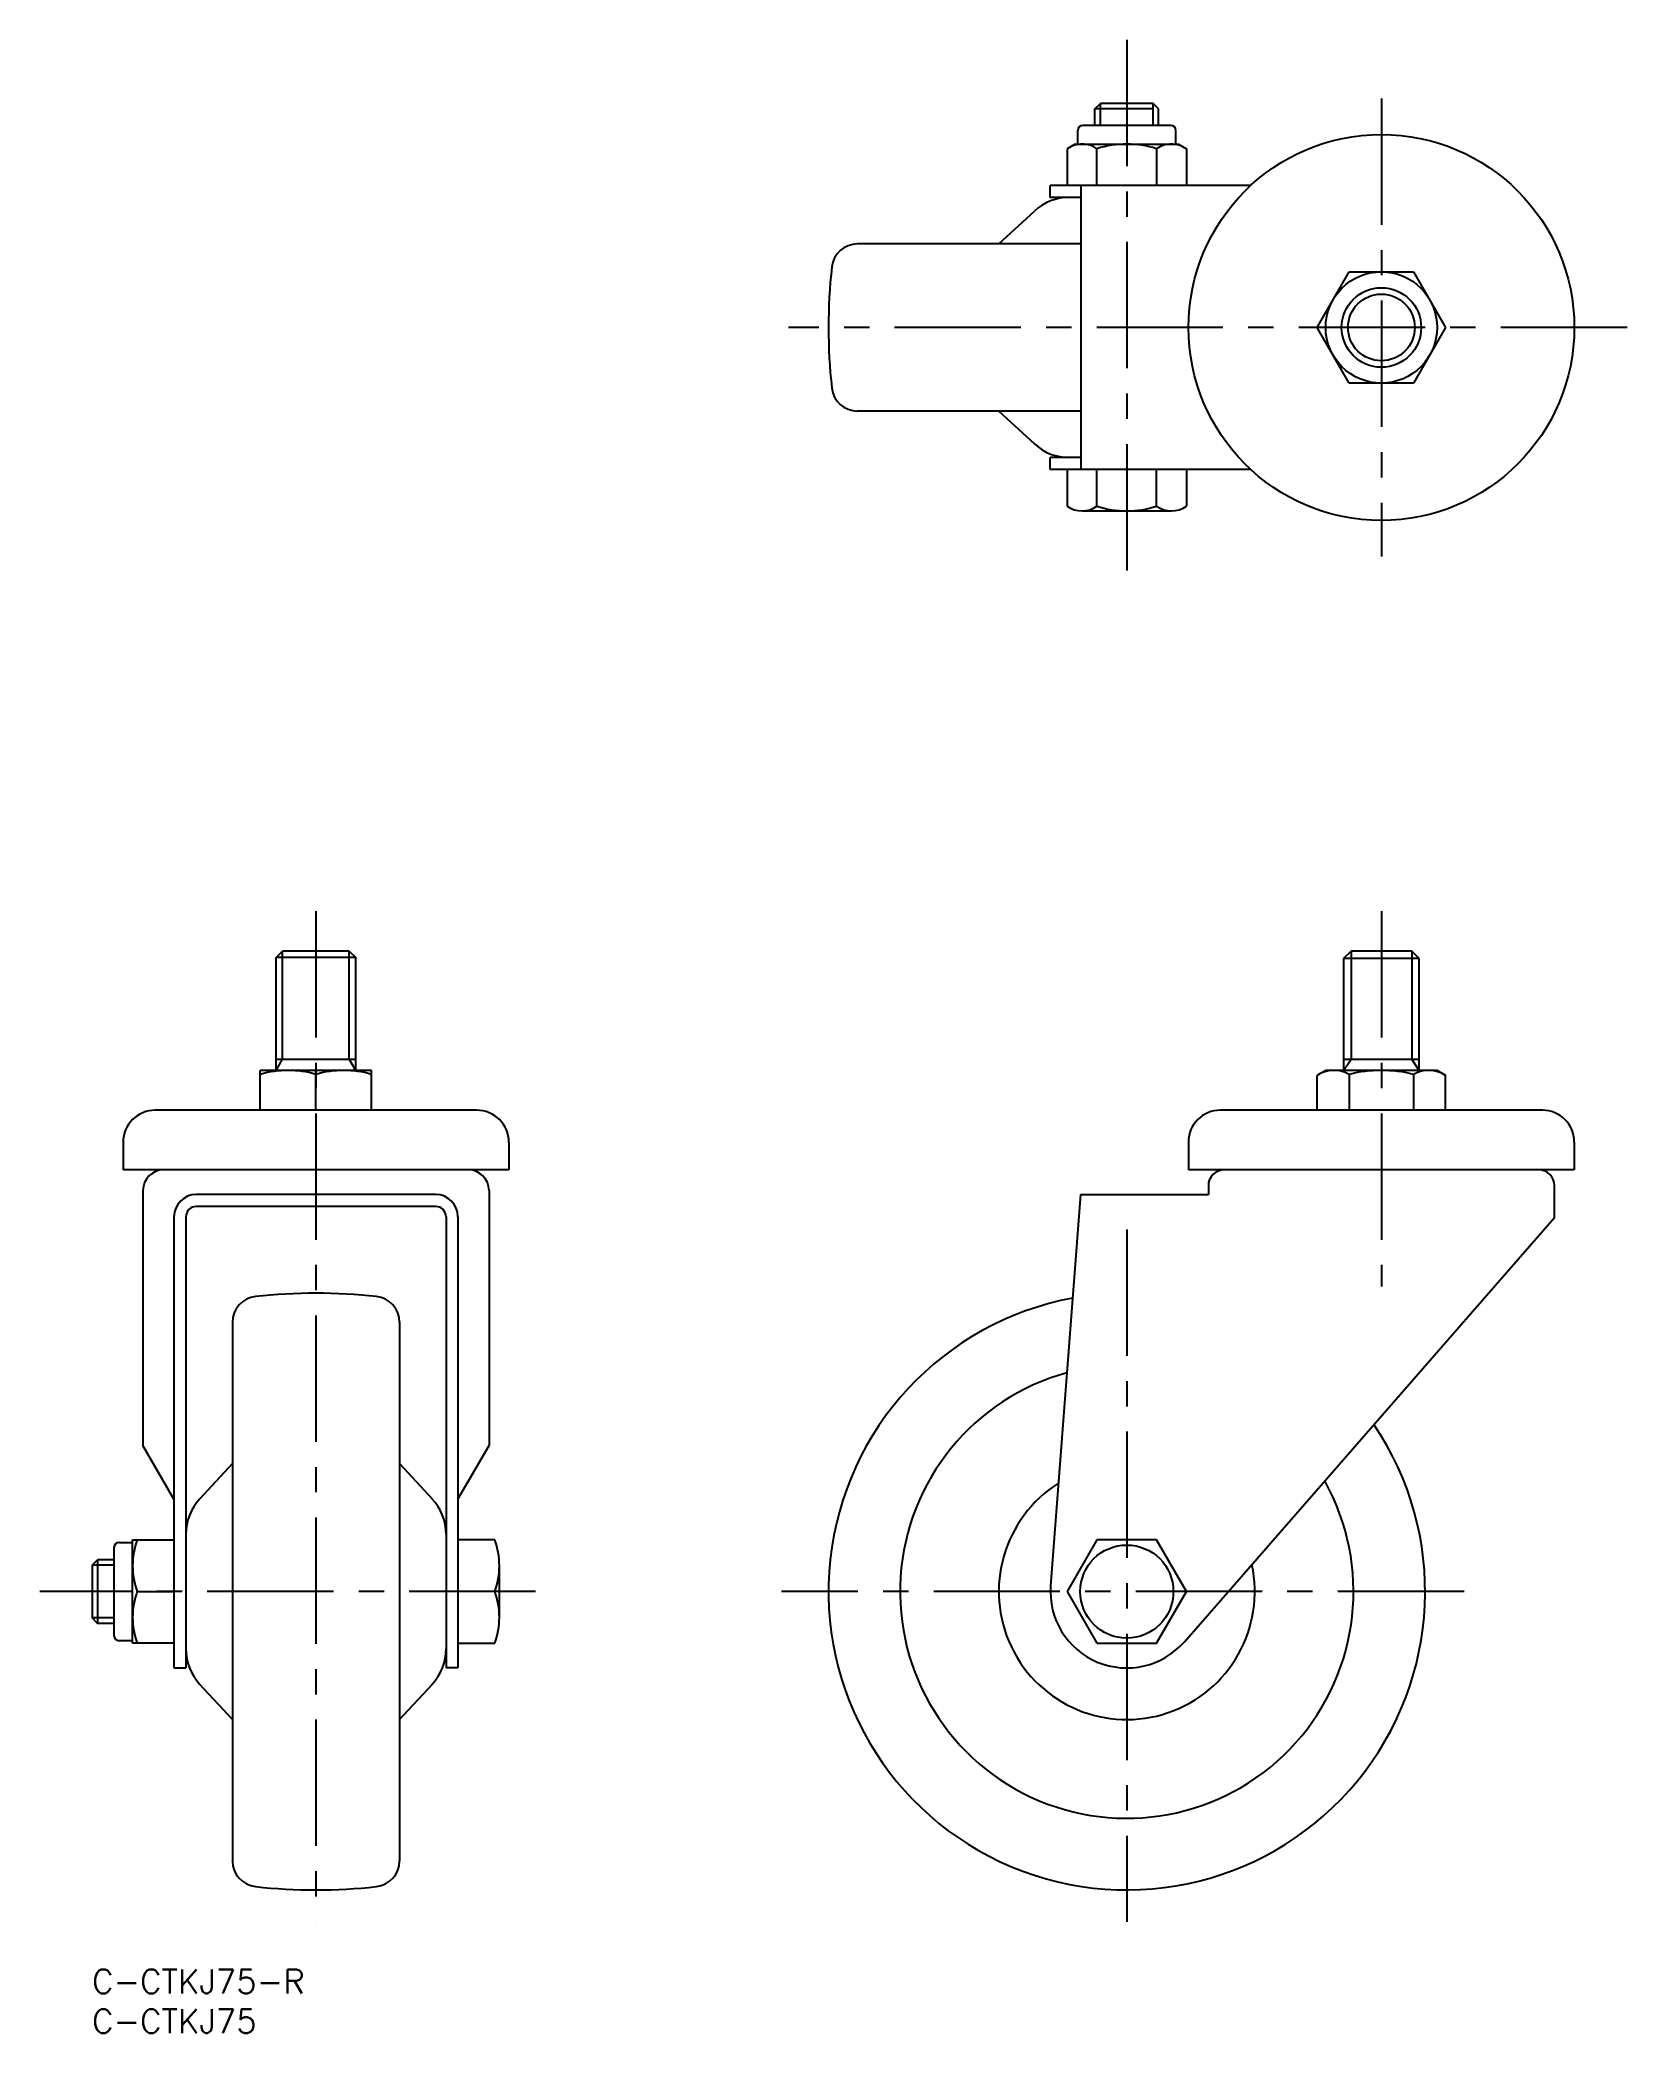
# Model space of a CAD drawing. Extents: x -7 to 193, y -8 to 243.
import ezdxf

# ---------------------------------------------------------------- set-up
doc = ezdxf.new("R2010")
doc.units = 0
doc.header["$LTSCALE"] = 0.5
doc.linetypes.add('CENTER', pattern=[50.8, 31.75, -6.35, 6.35, -6.35])
for name, color, linetype in [('MSM_CENTER', 1, 'CENTER'), ('MSM_CONTINUOUS', 7, 'CONTINUOUS'), ('MSM_NARROW', 5, 'CONTINUOUS'), ('MSM_PART_NUMBER', 7, 'CONTINUOUS')]:
    doc.layers.add(name, color=color, linetype=linetype)
doc.styles.get("Standard").update_dxf_attribs({"font": 'txt.shx', "height": 3, "bigfont": 'bigfont.shx'})

msp = doc.modelspace()

# ---------------------------------------------------------------- linework, layer by layer
at = {"layer": 'MSM_CENTER'}
for p, q in [((130.07, 242.53), (130.07, 175.33)), ((162.07, 235.16), (162.07, 177.59)), ((192.96, 206.38), (87.56, 206.38)), ((28.15, 133), (28.15, 6)), ((162.07, 133), (162.07, 85.83)), ((130.07, 93), (130.07, 6)), ((55.76, 47.5), (-6.56, 47.5)), ((172.47, 47.5), (86.67, 47.5))]:
    msp.add_line(p, q, dxfattribs=at)
at = {"layer": 'MSM_CONTINUOUS'}
for p, q in [((126.07, 233.85), (126.75, 234.53)), ((126.07, 231.77), (126.07, 233.85)), ((133.43, 233.85), (126.07, 233.85)), ((133.4, 234.53), (126.75, 234.53)), ((134.07, 233.85), (133.4, 234.53)), ((134.07, 231.77), (134.07, 233.85)), ((123.9, 229.43), (123.9, 231.12)), ((135.6, 231.77), (124.55, 231.77)), ((136.25, 229.43), (136.25, 231.12)), ((123.57, 229.43), (122.57, 228.85)), ((122.57, 228.85), (122.57, 224.23)), ((123.57, 229.43), (136.57, 229.43)), ((126.32, 224.23), (126.32, 228.85)), ((133.82, 228.85), (133.82, 224.23)), ((136.57, 229.43), (137.58, 228.85)), ((137.58, 228.85), (137.58, 224.23)), ((145.66, 224.23), (120.42, 224.23)), ((120.42, 222.73), (120.42, 224.23)), ((124.32, 188.53), (124.32, 224.23)), ((113.98, 216.88), (118.45, 221)), ((124.32, 222.73), (120.42, 222.73)), ((124.32, 216.88), (96.22, 216.88)), ((153.99, 206.38), (158.03, 213.38)), ((158.03, 213.38), (166.11, 213.38)), ((166.11, 213.38), (170.15, 206.38)), ((158.03, 199.38), (153.99, 206.38)), ((170.15, 206.38), (166.11, 199.38)), ((166.11, 199.38), (158.03, 199.38)), ((124.32, 195.88), (96.22, 195.88)), ((113.98, 195.88), (118.45, 191.75)), ((120.42, 188.53), (120.42, 190.03)), ((124.32, 190.03), (120.42, 190.03)), ((145.66, 188.53), (120.42, 188.53)), ((122.57, 188.53), (122.57, 183.91)), ((126.32, 183.91), (126.32, 188.53)), ((133.82, 183.91), (133.82, 188.53)), ((137.58, 188.53), (137.58, 183.91)), ((124.44, 183.33), (135.7, 183.33)), ((23.15, 127.18), (23.96, 127.99)), ((32.34, 127.99), (23.96, 127.99)), ((32.34, 127.99), (33.15, 127.18)), ((158.26, 128), (157.31, 127.05)), ((165.89, 128), (158.26, 128)), ((166.83, 127.05), (165.89, 128)), ((33.15, 127.18), (23.15, 127.18)), ((23.15, 112.99), (23.15, 127.18)), ((33.15, 112.99), (33.15, 127.18)), ((157.31, 127.05), (157.31, 113)), ((166.83, 127.05), (157.31, 127.05)), ((166.83, 113), (166.83, 127.05)), ((35.15, 113), (21.15, 113)), ((21.15, 108), (21.15, 113)), ((23.15, 114.4), (33.15, 114.4)), ((28.15, 108), (28.15, 113)), ((35.15, 108), (35.15, 113)), ((155.07, 113), (153.99, 112.37)), ((169.07, 113), (155.07, 113)), ((157.31, 114.4), (166.83, 114.4)), ((170.15, 112.37), (169.07, 113)), ((153.99, 108), (153.99, 112.37)), ((158.03, 112.5), (158.03, 108)), ((166.11, 112.5), (166.11, 108)), ((170.15, 108), (170.15, 112.37)), ((48.35, 108), (7.95, 108)), ((182.32, 108), (141.82, 108)), ((3.9, 104), (3.9, 100.5)), ((52.4, 104), (52.4, 100.5)), ((137.82, 104), (137.82, 100.5)), ((186.32, 104), (186.32, 100.5)), ((52.4, 100.5), (3.9, 100.5)), ((186.32, 100.5), (137.82, 100.5)), ((6.4, 97.9), (6.4, 65.87)), ((49.9, 97.9), (49.9, 65.87)), ((140.32, 98.5), (140.32, 97.4)), ((183.82, 94.5), (183.82, 98.5)), ((43.2, 97.4), (13.1, 97.4)), ((43.2, 95.9), (13.1, 95.9)), ((124.27, 97.4), (120.5, 48.23)), ((124.27, 97.4), (140.32, 97.4)), ((10.3, 94.6), (10.3, 37.9)), ((11.8, 94.6), (11.8, 37.9)), ((44.5, 94.6), (44.5, 37.9)), ((46, 94.6), (46, 37.9)), ((137.31, 41.19), (183.82, 94.5)), ((17.65, 81.35), (17.65, 13.65)), ((38.65, 81.35), (38.65, 13.65)), ((10.3, 59.11), (6.4, 65.87)), ((46, 59.11), (49.9, 65.87)), ((17.65, 63.59), (13.52, 59.12)), ((38.65, 63.59), (42.78, 59.12)), ((2.76, 53.03), (2.76, 41.97)), ((3.41, 53.68), (5.1, 53.68)), ((5.1, 41), (5.1, 54)), ((5.1, 54), (10.3, 54)), ((50.62, 54), (46, 54)), ((126.32, 54), (122.57, 47.5)), ((133.82, 54), (126.32, 54)), ((137.58, 47.5), (133.82, 54)), ((0, 50.82), (0.68, 51.5)), ((0, 50.82), (0, 44.18)), ((2.76, 51.5), (0.68, 51.5)), ((0.68, 51.5), (0.68, 43.5)), ((51.2, 44.25), (51.2, 50.75)), ((5.68, 47.5), (10.3, 47.5)), ((50.62, 47.5), (46, 47.5)), ((122.57, 47.5), (126.32, 41)), ((133.82, 41), (137.58, 47.5)), ((0.68, 43.5), (0, 44.18)), ((2.76, 43.5), (0.68, 43.5)), ((5.1, 41.32), (3.41, 41.32)), ((10.3, 41), (5.1, 41)), ((46, 41), (50.62, 41)), ((126.32, 41), (133.82, 41)), ((10.3, 37.9), (11.8, 37.9)), ((46, 37.9), (44.5, 37.9)), ((17.65, 31.41), (13.52, 35.88)), ((38.65, 31.41), (42.78, 35.88))]:
    msp.add_line(p, q, dxfattribs=at)
for centre, radius in [((162.07, 206.38), 24.25), ((162.07, 206.38), 7), ((162.07, 206.38), 5), ((130.07, 47.5), 5.85)]:
    msp.add_circle(centre, radius, dxfattribs=at)
for centre, radius, start, end in [((124.55, 231.12), 0.65, 90, 180), ((135.6, 231.12), 0.65, 0, 90), ((124.44, 226.11), 3.32, 55.6158, 115.6158), ((130.07, 217.01), 12.42, 72.412, 107.588), ((135.7, 226.11), 3.32, 64.3842, 124.3842), ((122.86, 216.23), 6.5, 90, 132.7094), ((96.22, 213.63), 3.25, 90, 173.7173), ((162.07, 206.38), 69.5, 173.7173, 186.2827), ((96.22, 199.13), 3.25, 186.2827, 270), ((122.86, 196.53), 6.5, 227.2906, 270), ((124.44, 186.65), 3.32, 235.6158, 304.3842), ((130.07, 195.75), 12.42, 252.412, 287.588), ((135.7, 186.65), 3.32, 235.6158, 304.3842), ((24.65, 100.5), 12.5, 73.7398, 106.2602), ((31.65, 100.5), 12.5, 73.7398, 106.2602), ((156.11, 109.05), 3.95, 60.9728, 122.5764), ((162.07, 96.42), 16.58, 75.8946, 104.1054), ((168.03, 109.05), 3.95, 57.4236, 119.0272), ((7.95, 103.95), 4.05, 90, 180), ((48.35, 103.95), 4.05, 0, 90), ((141.82, 104), 4, 90, 180), ((182.32, 104), 4, 360, 90), ((9, 97.9), 2.6, 90, 180), ((47.3, 97.9), 2.6, 0, 90), ((142.32, 98.5), 2, 90, 180), ((181.82, 98.5), 2, 0, 90), ((13.1, 94.6), 2.8, 90, 180), ((13.1, 94.6), 1.3, 90, 180), ((43.2, 94.6), 2.8, 0, 90), ((43.2, 94.6), 1.3, 0, 90), ((20.9, 81.35), 3.25, 96.2827, 180), ((28.15, 15.5), 69.5, 83.7173, 96.2827), ((35.4, 81.35), 3.25, 0, 83.7173), ((130.07, 47.5), 37.5, 100.4458, 34.0612), ((130.07, 47.5), 28.5, 105.2976, 29.2094), ((130.07, 47.5), 16.09, 122.2495, 12.2575), ((18.3, 54.71), 6.5, 137.2906, 180), ((38, 54.71), 6.5, 0, 42.7094), ((3.41, 53.03), 0.65, 90, 180), ((14.49, 50.75), 9.39, 159.7438, 200.2562), ((41.81, 50.75), 9.39, 339.7438, 20.2562), ((130.07, 47.5), 9.6, 175.613, 318.894), ((14.49, 44.25), 9.39, 159.7438, 200.2562), ((41.81, 44.25), 9.39, 339.7438, 20.2562), ((3.41, 41.97), 0.65, 180, 270), ((18.3, 40.29), 6.5, 180, 222.7094), ((38, 40.29), 6.5, 317.2906, 0), ((20.9, 13.65), 3.25, 180, 263.7173), ((35.4, 13.65), 3.25, 276.2827, 0), ((28.15, 79.5), 69.5, 263.7173, 276.2827)]:
    msp.add_arc(centre, radius, start, end, dxfattribs=at)
at = {"layer": 'MSM_NARROW'}
for p, q in [((126.75, 231.77), (126.75, 234.53)), ((133.4, 231.77), (133.4, 234.53)), ((23.96, 114.4), (23.96, 127.99)), ((32.34, 114.4), (32.34, 127.99)), ((158.26, 128), (158.26, 114.4)), ((165.89, 128), (165.89, 114.4)), ((23.15, 112.99), (23.96, 114.4)), ((33.15, 112.99), (32.34, 114.4)), ((157.31, 113), (158.26, 114.4)), ((166.83, 113), (165.89, 114.4)), ((2.76, 50.82), (0, 50.82)), ((2.76, 44.18), (0, 44.18))]:
    msp.add_line(p, q, dxfattribs=at)
msp.add_circle((162.07, 206.38), 4.19, dxfattribs=at)

# ---------------------------------------------------------------- texts
at = {"layer": 'MSM_PART_NUMBER'}
for s, p in [('C-CTKJ75-R', (0, -3)), ('C-CTKJ75', (0, -8))]:
    msp.add_text(s, height=3, dxfattribs=at).set_placement(p)

doc.saveas('drawing.dxf')
